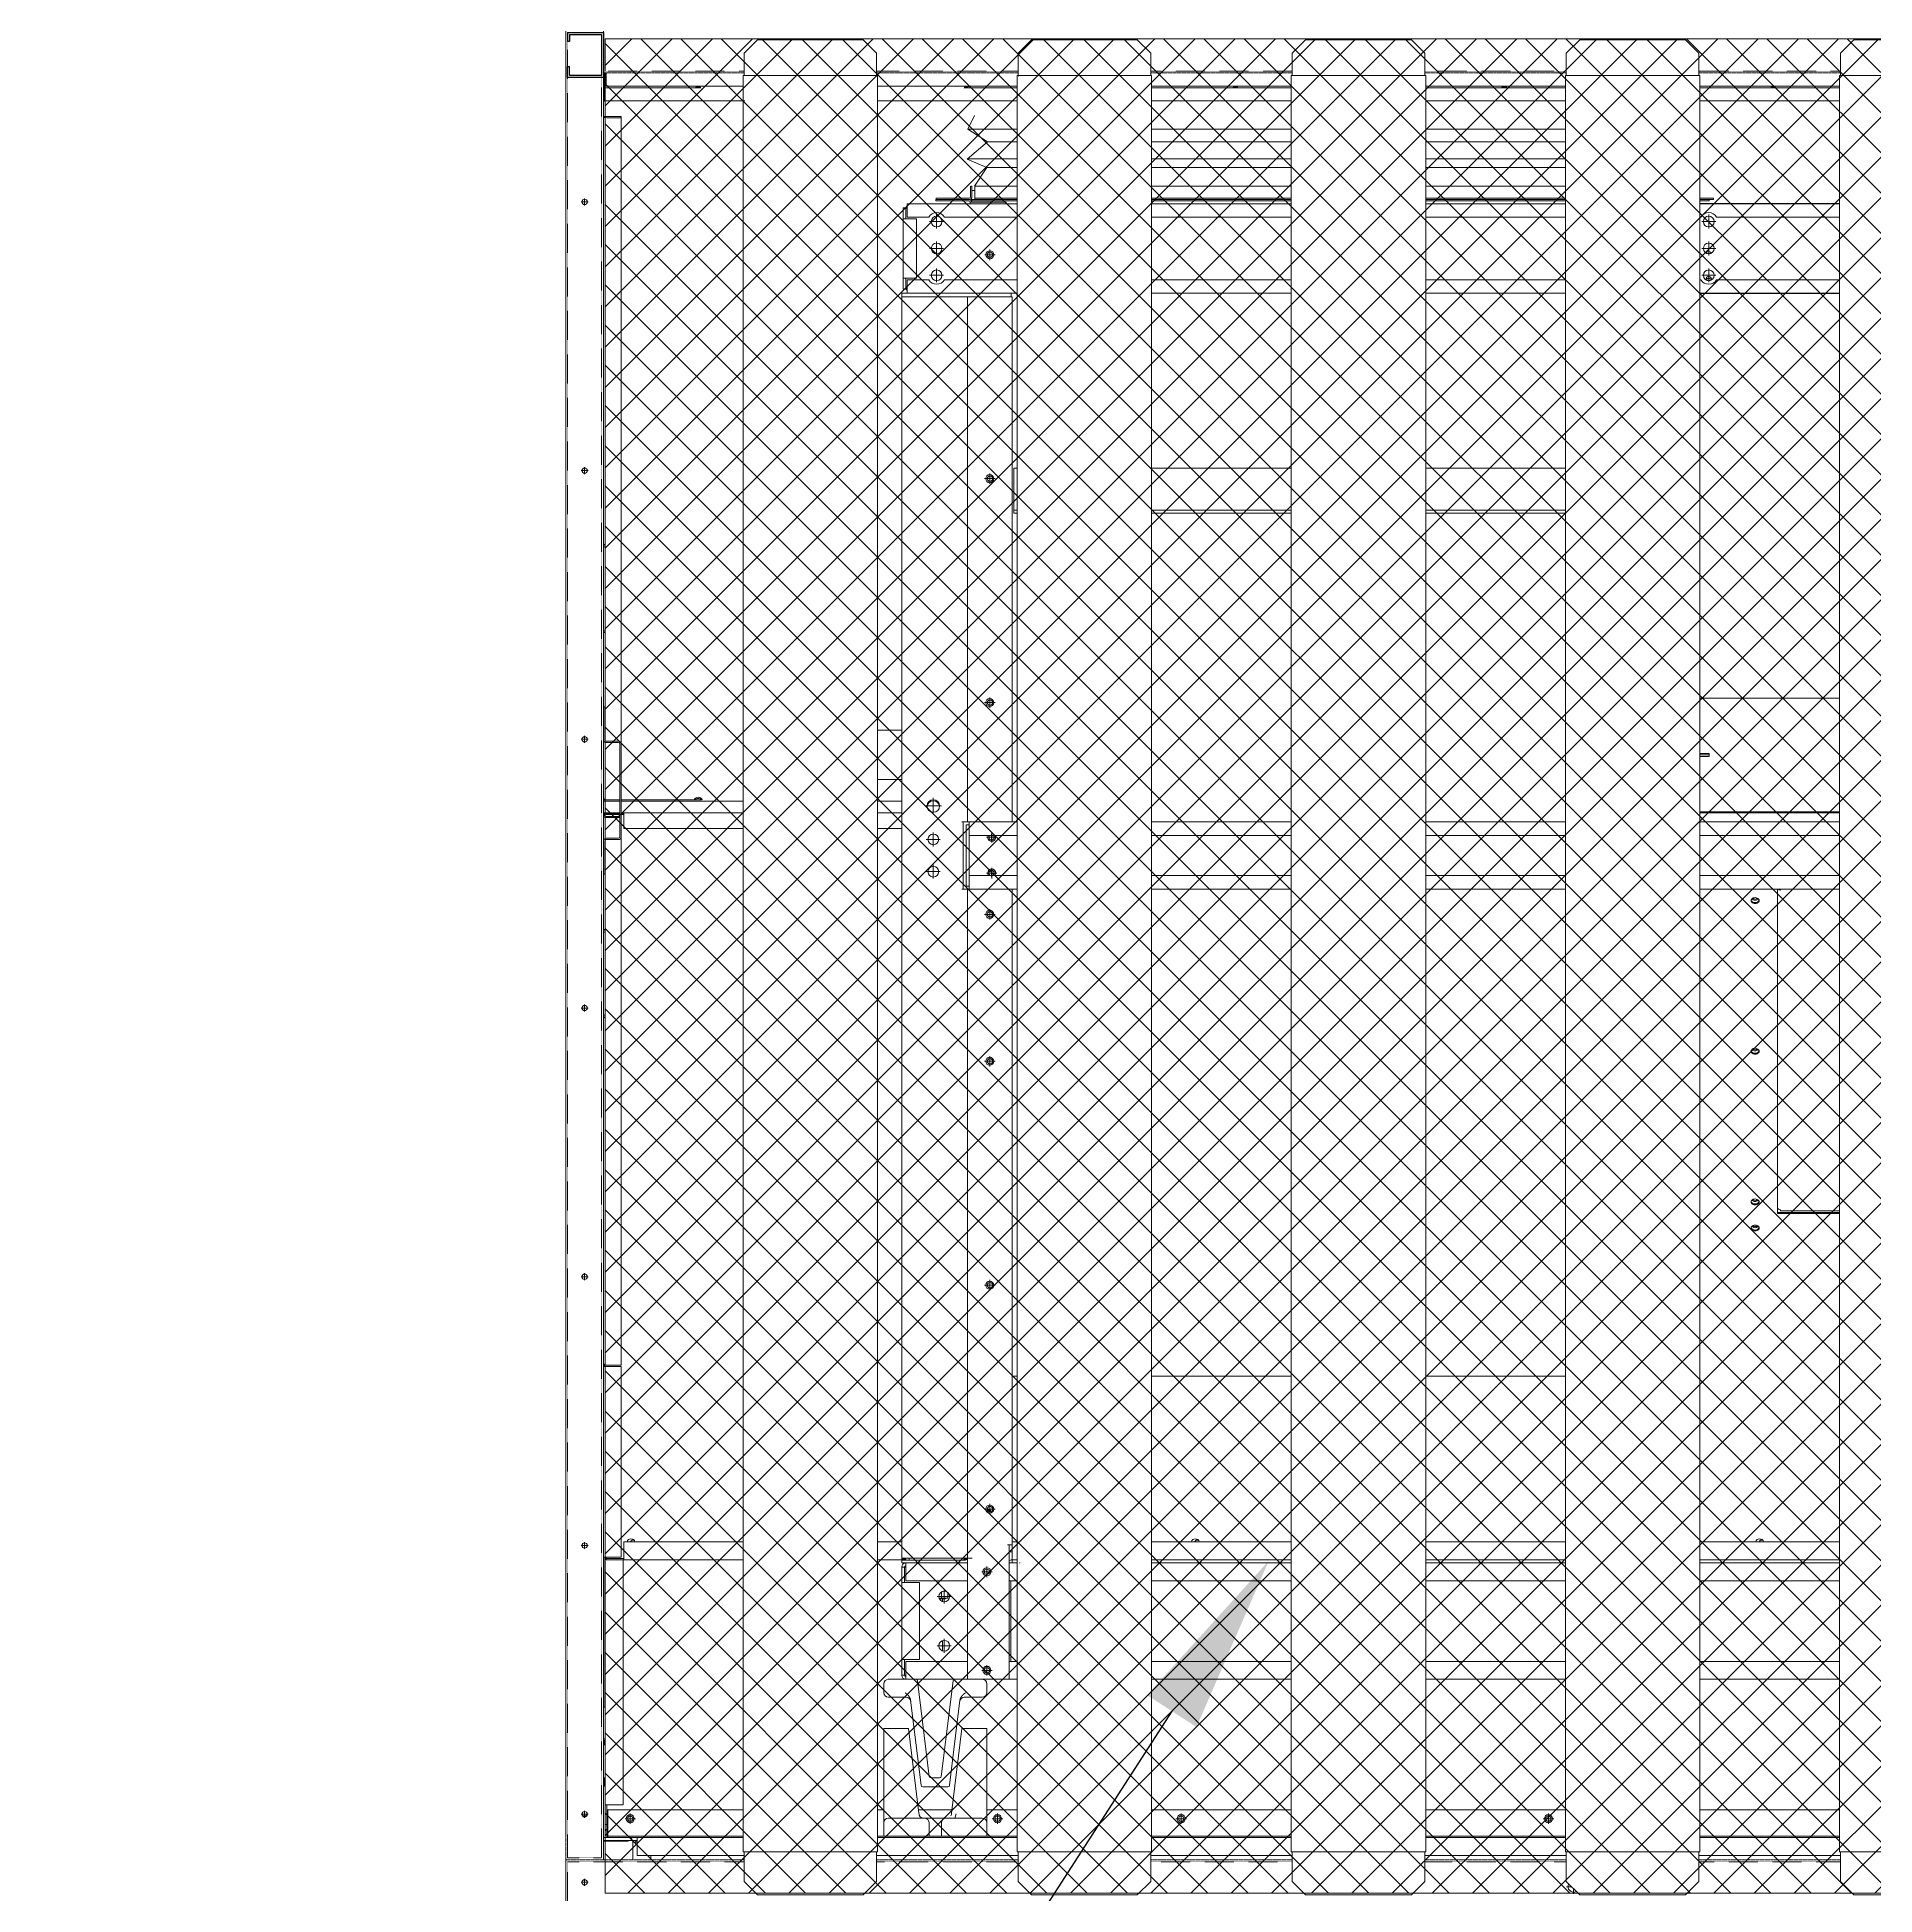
# Model space of a CAD drawing. Header units: millimetres. Extents: x -661502 to 32907, y -140885 to 22606.
# Drawn here: x 22132 to 24184, y 9480 to 11554 of the extents above; entities that cross this region are included whole.
import ezdxf
from ezdxf import colors
from ezdxf.entities.mleader import LeaderData, LeaderLine
from ezdxf.math import Vec2, Vec3

# ---------------------------------------------------------------- set-up
doc = ezdxf.new("R2010")
doc.units = ezdxf.units.MM
for name, pattern in [('CENTER', [2, 1.25, -0.25, 0.25, -0.25]), ('HIDDEN', [0.375, 0.25, -0.125]), ('HIDDENX2', [0.75, 0.5, -0.25])]:
    doc.linetypes.add(name, pattern=pattern)
for name, color, linetype in [('center', 1, 'CENTER'), ('HIDD', 2, 'HIDDENX2'), ('냉각탑_dim', 1, 'Continuous')]:
    doc.layers.add(name, color=color, linetype=linetype)
doc.styles.get("Standard").update_dxf_attribs({"font": 'arial.ttf'})

# ---------------------------------------------------------------- blocks, each defined once
blk = doc.blocks.new('3753456')
at = {"color": 0, "lineweight": 5}
for p, q in [((337590.2, 91235.5), (337597.8, 91251)), ((337612.3, 91221.4), (337590.2, 91235.5)), ((337589.4, 91202.2), (337612.3, 91221.4)), ((337611.6, 91192.6), (337589.4, 91202.2)), ((337597.8, 91172), (337611.6, 91192.6))]:
    blk.add_line(p, q, dxfattribs=at)
blk = doc.blocks.new('435')
for p, q in [((-131382, 21088.8), (-131342, 21088.8)), ((-131382, 21088.8), (-131382, 21078.8)), ((-131380, 21078.8), (-131382, 21078.8)), ((-131380, 21086.8), (-131344, 21086.8)), ((-131380, 21086.8), (-131380, 21078.8)), ((-131344, 21086.8), (-131344, 21040.8)), ((-131342, 21088.8), (-131342, 21038.8)), ((-131342, 21088.8), (-131342, 21038.8)), ((-131382, 21038.8), (-131382, 21050.8)), ((-131382, 21050.8), (-131380, 21050.8)), ((-131380, 21040.8), (-131380, 21050.8)), ((-131342, 21038.8), (-131382, 21038.8)), ((-131344, 21040.8), (-131380, 21040.8))]:
    blk.add_line(p, q)
blk = doc.blocks.new('2')
at = {"lineweight": 5}
h = blk.add_hatch(dxfattribs=at)
h.set_pattern_fill('ANSI37', scale=10)
h.set_pattern_definition([(45, (-1343657.36, -423604.113), (-22.4506403, 22.4506403), []), (135, (-1343657.36, -423604.113), (-22.4506403, -22.4506403), [])])
h.paths.add_polyline_path([(22766.1, 11551.8), (22766.1, 9481.8), (25978.1, 9481.8), (25978.1, 11551.8)])
at = {"color": 7, "lineweight": 20, "ltscale": 0.280701}
for p, q in [((22722.1, 9548.9), (22722.1, 12592.2)), ((22764.1, 9548.9), (22764.1, 12590.7)), ((22764.1, 9548.9), (22764.1, 11544.8)), ((22765.5, 11500.8), (22765.5, 11513.8)), ((22767, 11513.8), (22767, 11498.8)), ((22764.1, 11500.8), (22767, 11500.8)), ((22765.5, 11500.8), (22765.5, 11482.4)), ((22765.5, 11497), (22872.9, 11497)), ((22765.5, 11495.9), (22766.1, 11495.9)), ((22765.5, 11483.5), (22765.5, 11495.9)), ((22920.1, 11498.8), (22767, 11498.8)), ((23226.1, 11498.8), (23070.1, 11498.8)), ((23166.9, 11497), (23226.1, 11497)), ((23532.1, 11498.8), (23376.1, 11498.8)), ((23376.1, 11497), (23532.1, 11497)), ((23838.1, 11498.8), (23682.1, 11498.8)), ((23682.1, 11497), (23838.1, 11497)), ((24144.1, 11498.8), (23988.1, 11498.8)), ((23988.1, 11497), (24144.1, 11497)), ((22764.1, 11482.4), (22765.5, 11482.4)), ((22766.1, 11482.5), (22765.5, 11482.5)), ((22922.1, 11482.5), (22766.1, 11482.5)), ((23226.1, 11482.5), (23070.1, 11482.5)), ((23532.1, 11482.5), (23376.1, 11482.5)), ((23838.1, 11482.5), (23682.1, 11482.5)), ((24144.1, 11482.5), (23988.1, 11482.5)), ((22766.7, 11465.1), (22764.1, 11465.1)), ((22767.4, 11465.1), (22783.9, 11465.1)), ((22767.4, 11463.7), (22783.9, 11463.7)), ((22783.9, 11463.7), (22783.9, 11465.1)), ((22783.9, 11463.7), (22783.9, 10765.9)), ((23175.5, 11387.4), (23173.9, 11387.4)), ((23173.9, 11375.5), (23173.9, 11387.4)), ((23175.5, 11375.5), (23175.5, 11387.4)), ((23226.1, 11387.4), (23178.6, 11387.4)), ((23178.6, 11387.4), (23178.6, 11372.4)), ((23532.1, 11387.4), (23376.1, 11387.4)), ((23838.1, 11387.4), (23682.1, 11387.4)), ((22739.2, 11369.8), (22747, 11369.8)), ((22743.1, 11373.7), (22743.1, 11365.9)), ((23103.3, 11352.8), (23103.3, 11367.8)), ((23226.1, 11367.8), (23103.3, 11367.8)), ((23172.4, 11372.4), (23135.2, 11372.4)), ((23135.2, 11372.4), (23135.2, 11370.8)), ((23172.4, 11370.8), (23135.2, 11370.8)), ((23172.4, 11374), (23135.5, 11374)), ((23135.5, 11374), (23135.5, 11372.4)), ((23173.6, 11369.6), (23173.6, 11367.8)), ((23173.6, 11369.6), (23213.6, 11369.6)), ((23173.6, 11369.6), (23173.6, 11369.6)), ((23175.2, 11369.6), (23175.2, 11372.4)), ((23175.2, 11372.4), (23226.1, 11372.4)), ((23175.2, 11370.8), (23226.1, 11370.8)), ((23178.6, 11382.5), (23175.5, 11382.5)), ((23176.4, 11372.5), (23215.6, 11372.5)), ((23176.4, 11372.4), (23176.4, 11372.5)), ((23226.1, 11374), (23178.6, 11374)), ((23226.1, 11372.4), (23178.6, 11372.4)), ((23213.6, 11369.6), (23213.6, 11367.8)), ((23215.6, 11372.4), (23215.6, 11372.5)), ((23532.1, 11374), (23376.1, 11374)), ((23376.1, 11372.4), (23532.1, 11372.4)), ((23532.1, 11372.4), (23376.1, 11372.4)), ((23376.1, 11370.8), (23532.1, 11370.8)), ((23532.1, 11367.8), (23376.1, 11367.8)), ((23838.1, 11374), (23682.1, 11374)), ((23682.1, 11372.4), (23838.1, 11372.4)), ((23838.1, 11372.4), (23682.1, 11372.4)), ((23682.1, 11370.8), (23838.1, 11370.8)), ((23838.1, 11367.8), (23682.1, 11367.8)), ((24003.5, 11374), (23988.1, 11374)), ((23988.1, 11372.4), (23998.6, 11372.4)), ((24003.5, 11372.4), (23988.1, 11372.4)), ((23988.1, 11370.8), (23998.6, 11370.8)), ((24144.1, 11368), (23988.1, 11368)), ((24144.1, 11367.8), (23988.1, 11367.8)), ((23998.6, 11370.8), (23998.6, 11372.4)), ((24003.5, 11374), (24003.5, 11372.4)), ((23098.6, 11350.8), (23098.6, 11363.1)), ((23101.8, 11363.1), (23098.6, 11363.1)), ((23098.6, 11350.8), (23098.6, 11284.8)), ((23103.8, 11350.8), (23098.6, 11350.8)), ((23101.8, 11363.1), (23101.8, 11350.8)), ((23103.3, 11362.6), (23101.8, 11362.6)), ((23103.3, 11352.8), (23127.5, 11352.8)), ((23103.8, 11350.8), (23113.6, 11350.8)), ((23113.6, 11284.8), (23113.6, 11350.8)), ((23128.3, 11347.8), (23143.9, 11347.8)), ((23136.1, 11355.6), (23136.1, 11340)), ((23144.8, 11352.8), (23226.1, 11352.8)), ((23376.1, 11352.8), (23532.1, 11352.8)), ((23682.1, 11352.8), (23838.1, 11352.8)), ((23988.1, 11352.8), (23989.5, 11352.8)), ((23990.3, 11347.8), (24005.9, 11347.8)), ((23998.1, 11355.6), (23998.1, 11340)), ((24006.8, 11352.8), (24144.1, 11352.8)), ((23136.1, 11325.6), (23136.1, 11310)), ((23998.1, 11325.6), (23998.1, 11310)), ((23128.3, 11317.8), (23143.9, 11317.8)), ((23189.8, 11310.8), (23201.5, 11310.8)), ((23195.6, 11316.6), (23195.6, 11304.9)), ((23990.3, 11317.8), (24005.9, 11317.8)), ((23113.6, 11284.8), (23098.6, 11284.8)), ((23098.6, 11272.5), (23098.6, 11284.8)), ((23101.8, 11284.8), (23101.8, 11272.5)), ((23103.3, 11282.8), (23103.3, 11267.8)), ((23127.5, 11282.8), (23103.3, 11282.8)), ((23128.3, 11287.8), (23143.9, 11287.8)), ((23136.1, 11295.6), (23136.1, 11280)), ((23226.1, 11282.8), (23144.8, 11282.8)), ((23532.1, 11282.8), (23376.1, 11282.8)), ((23838.1, 11282.8), (23682.1, 11282.8)), ((23989.5, 11282.8), (23988.1, 11282.8)), ((23990.3, 11287.8), (24005.9, 11287.8)), ((23998.1, 11295.6), (23998.1, 11280)), ((24144.1, 11282.8), (24006.8, 11282.8)), ((23097.4, 11267.8), (23219.2, 11267.8)), ((23097.4, 11267.8), (23097.4, 11263.8)), ((23175.6, 11263.8), (23097.4, 11263.8)), ((23097.4, 11263.8), (23097.4, 9855.6)), ((23097.4, 11263.8), (23219.2, 11263.8)), ((23101.8, 11272.5), (23098.6, 11272.5)), ((23103.3, 11273), (23101.8, 11273)), ((23103.3, 11267.8), (23226.1, 11267.8)), ((23170.4, 10677.6), (23170.4, 11263.8)), ((23220.4, 11263.8), (23215.2, 11263.8)), ((23219.2, 11267.8), (23219.2, 11263.8)), ((23220.4, 11263.8), (23220.4, 10677.6)), ((23376.1, 11267.8), (23532.1, 11267.8)), ((23682.1, 11267.8), (23838.1, 11267.8)), ((23988.1, 11267.8), (24144.1, 11267.8)), ((24144.1, 11267.5), (23988.1, 11267.5)), ((22739.2, 11069.8), (22747, 11069.8)), ((22743.1, 11073.7), (22743.1, 11065.9)), ((23189.6, 11060.8), (23201.3, 11060.8)), ((23195.4, 11066.6), (23195.4, 11054.9)), ((23195.6, 11064.7), (23195.6, 11056.9)), ((23226.1, 11072.4), (23222.4, 11072.4)), ((23222.4, 11022.4), (23222.4, 11072.4)), ((23532.1, 11072.4), (23376.1, 11072.4)), ((23838.1, 11072.4), (23682.1, 11072.4)), ((23222.4, 11025.6), (23226.1, 11025.6)), ((23222.4, 11022.4), (23226.1, 11022.4)), ((23376.1, 11025.6), (23532.1, 11025.6)), ((23376.1, 11022.4), (23532.1, 11022.4)), ((23682.1, 11025.6), (23838.1, 11025.6)), ((23682.1, 11022.4), (23838.1, 11022.4)), ((22764.1, 10984.7), (22766.1, 10984.7)), ((22766.1, 10984.7), (22766.1, 10891.7)), ((22764.1, 10891.7), (22766.1, 10891.7)), ((22765.7, 10806.2), (22764.1, 10806.2)), ((22765.7, 10769.3), (22765.7, 10806.2)), ((23189.6, 10810.8), (23201.3, 10810.8)), ((23195.4, 10816.6), (23195.4, 10804.9)), ((23195.6, 10814.7), (23195.6, 10806.9)), ((24144.1, 10815.9), (23988.1, 10815.9)), ((22739.2, 10769.8), (22747, 10769.8)), ((22743.1, 10773.7), (22743.1, 10765.9)), ((22781, 10767.8), (22767.2, 10767.8)), ((22781, 10766.2), (22767.2, 10766.2)), ((22782.5, 10764.7), (22782.5, 10660.9)), ((22784.1, 10764.7), (22784.1, 10660.9)), ((23097.4, 10779.9), (23070.1, 10779.9)), ((23998.6, 10754), (23988.1, 10754)), ((23998.6, 10752.4), (23988.1, 10752.4)), ((23988.1, 10752.4), (23998.6, 10752.4)), ((23988.1, 10750.8), (23998.6, 10750.8)), ((23998.6, 10750.8), (23998.6, 10754)), ((23097.4, 10724.9), (23070.1, 10724.9)), ((22764.1, 10702.2), (22782.5, 10702.2)), ((22765.9, 10702.2), (22765.9, 10702.6)), ((22782.5, 10702.3), (22767.4, 10702.3)), ((22784.1, 10702.2), (22873.6, 10702.2)), ((23097.4, 10717.6), (23097.4, 10602.6)), ((23132.4, 10704.5), (23132.4, 10686.3)), ((22764.1, 10700.9), (22782.5, 10700.9)), ((22782.5, 10687.7), (22764.1, 10687.7)), ((22765.5, 10684.6), (22765.5, 10687.7)), ((22767, 10685.7), (22767, 10687.7)), ((22767, 10686.9), (22782.5, 10686.9)), ((22782.5, 10685.7), (22767, 10685.7)), ((22782.5, 10683.6), (22767, 10683.6)), ((22782.5, 10682.5), (22767, 10682.5)), ((22784.1, 10700.9), (22920.1, 10700.9)), ((22920.1, 10687.7), (22784.1, 10687.7)), ((22784.1, 10686.9), (22787, 10686.9)), ((22787, 10685.7), (22784.1, 10685.7)), ((22787, 10686.9), (22787, 10682.5)), ((22787, 10670.2), (22787, 10682.5)), ((23070.1, 10700.9), (23097.4, 10700.9)), ((23097.4, 10687.7), (23070.1, 10687.7)), ((23123.3, 10695.4), (23141.5, 10695.4)), ((24144.1, 10688.9), (23988.1, 10688.9)), ((24144.1, 10687.7), (23988.1, 10687.7)), ((22920.1, 10670.2), (22787, 10670.2)), ((23097.4, 10670.2), (23070.1, 10670.2)), ((23132.4, 10665.9), (23132.4, 10650.3)), ((23172.3, 10677.6), (23164.4, 10677.6)), ((23165.9, 10677.6), (23165.9, 10602.6)), ((23169.1, 10674.4), (23169.1, 10605.8)), ((23169.1, 10674.4), (23172.3, 10674.4)), ((23172.3, 10677.6), (23226.1, 10677.6)), ((23172.3, 10662.6), (23172.3, 10677.6)), ((23172.3, 10674.4), (23172.3, 10605.8)), ((23226.1, 10662.6), (23172.3, 10662.6)), ((23191.8, 10660.5), (23203.5, 10660.5)), ((23197.4, 10664.4), (23197.4, 10656.6)), ((23197.6, 10666.3), (23197.6, 10654.6)), ((23376.1, 10677.6), (23532.1, 10677.6)), ((23532.1, 10662.6), (23376.1, 10662.6)), ((23682.1, 10677.6), (23838.1, 10677.6)), ((23838.1, 10662.6), (23682.1, 10662.6)), ((23988.1, 10677.6), (24144.1, 10677.6)), ((24144.1, 10662.6), (23988.1, 10662.6)), ((22765.7, 10656.3), (22765.7, 10619.4)), ((22781, 10659.4), (22767.2, 10659.4)), ((22767.2, 10657.8), (22781, 10657.8)), ((22783.9, 10659.7), (22783.9, 10071.3)), ((23124.6, 10658.1), (23140.2, 10658.1)), ((22765.7, 10619.4), (22764.1, 10619.4)), ((23124.6, 10622.1), (23140.2, 10622.1)), ((23132.4, 10629.9), (23132.4, 10614.3)), ((23191.8, 10620.5), (23203.5, 10620.5)), ((23197.4, 10624.4), (23197.4, 10616.6)), ((23197.6, 10626.3), (23197.6, 10614.6)), ((23172.3, 10602.6), (23164.4, 10602.6)), ((23172.3, 10605.8), (23169.1, 10605.8)), ((23170.4, 9855.6), (23170.4, 10602.6)), ((23172.3, 10617.6), (23226.1, 10617.6)), ((23172.3, 10617.6), (23172.3, 10607.8)), ((23172.3, 10602.6), (23172.3, 10607.8)), ((23226.1, 10602.6), (23172.3, 10602.6)), ((23220.4, 10602.6), (23220.4, 9870.4)), ((23376.1, 10617.6), (23532.1, 10617.6)), ((23532.1, 10602.6), (23376.1, 10602.6)), ((23682.1, 10617.6), (23838.1, 10617.6)), ((23838.1, 10602.6), (23682.1, 10602.6)), ((23988.1, 10617.6), (24144.1, 10617.6)), ((24144.1, 10602.6), (23988.1, 10602.6)), ((24074.9, 10602.6), (24074.9, 10240.6)), ((24078.4, 10602.6), (24078.4, 10601.5)), ((23195.4, 10580.2), (23195.4, 10568.5)), ((23195.6, 10578.3), (23195.6, 10570.5)), ((23189.6, 10574.4), (23201.3, 10574.4)), ((23191.7, 10574.4), (23199.5, 10574.4)), ((22764.1, 10554.7), (22766.1, 10554.7)), ((22766.1, 10554.7), (22766.1, 10461.7)), ((22743.1, 10473.7), (22743.1, 10465.9)), ((22739.2, 10469.8), (22747, 10469.8)), ((22764.1, 10461.7), (22766.1, 10461.7)), ((23195.4, 10416.2), (23195.4, 10404.5)), ((23195.6, 10414.3), (23195.6, 10406.5)), ((23189.6, 10410.4), (23201.3, 10410.4)), ((23191.7, 10410.4), (23199.5, 10410.4)), ((24074.9, 10241.7), (24144.1, 10241.7)), ((24074.9, 10240.6), (24144.1, 10240.6)), ((24078.4, 10243.5), (24078.4, 10244.6)), ((24144.1, 10243.5), (24078.4, 10243.5)), ((22739.2, 10169.8), (22747, 10169.8)), ((22743.1, 10173.7), (22743.1, 10165.9)), ((23195.4, 10166.2), (23195.4, 10154.5)), ((23195.6, 10164.3), (23195.6, 10156.5)), ((23189.6, 10160.4), (23201.3, 10160.4)), ((23191.7, 10160.4), (23199.5, 10160.4)), ((22722.1, 10067.6), (22722.1, 10067.6)), ((22722.1, 10061.3), (22722.1, 10061.3)), ((22764.2, 10072.5), (22764.1, 10072.5)), ((22765.5, 10070.7), (22764.1, 10070.7)), ((22765.5, 10071.6), (22765.5, 10069.5)), ((22783.9, 10071.3), (22767, 10071.3)), ((22783.9, 10069.5), (22767, 10069.5)), ((22783.9, 10069.5), (22783.9, 9856.9)), ((23220.4, 10058.9), (23226.1, 10058.9)), ((23376.1, 10058.9), (23532.1, 10058.9)), ((23682.1, 10058.9), (23838.1, 10058.9)), ((23195.4, 9916.2), (23195.4, 9904.5)), ((23195.6, 9914.3), (23195.6, 9906.5)), ((23189.6, 9910.4), (23201.3, 9910.4)), ((23191.7, 9910.4), (23199.5, 9910.4)), ((22743.1, 9873.7), (22743.1, 9865.9)), ((22787, 9873.8), (22920.1, 9873.8)), ((22787, 9873.8), (22787, 9856.9)), ((23070.1, 9873.8), (23097.4, 9873.8)), ((23220.4, 9873.8), (23226.1, 9873.8)), ((23376.1, 9873.8), (23532.1, 9873.8)), ((23682.1, 9873.8), (23838.1, 9873.8)), ((23988.1, 9873.8), (24144.1, 9873.8)), ((22739.2, 9869.8), (22747, 9869.8)), ((22765.5, 9856.9), (22765.5, 9856.9)), ((22765.7, 9856.9), (22765.7, 9689.4)), ((22766.1, 9854.8), (22766.1, 9856.9)), ((22766.1, 9854.8), (22766.1, 9580.2)), ((22767, 9854.8), (22766.1, 9854.8)), ((22783.9, 9856.9), (22767, 9856.9)), ((22783.9, 9856.9), (22767, 9856.9)), ((22767, 9853.8), (22767, 9856.9)), ((22767, 9855.4), (22787, 9855.4)), ((22787, 9853.8), (22767, 9853.8)), ((22767, 9853.8), (22920.1, 9853.8)), ((22786.1, 9853.8), (22786.1, 9580.2)), ((22787, 9853.8), (22787, 9856.9)), ((23070.1, 9853.8), (23097.4, 9853.8)), ((23097.4, 9855.6), (23168.4, 9855.6)), ((23097.4, 9855.6), (23097.4, 9854.4)), ((23097.4, 9854.4), (23101.5, 9854.4)), ((23097.4, 9854.4), (23097.4, 9853.6)), ((23097.4, 9853.6), (23097.4, 9850.4)), ((23097.4, 9853.6), (23168.4, 9853.6)), ((23105.3, 9855.6), (23105.3, 9853.6)), ((23166.8, 9854.4), (23170, 9854.4)), ((23170.4, 9855.6), (23168.4, 9855.6)), ((23170.4, 9855.6), (23175.6, 9855.6)), ((23170.4, 9720.4), (23170.4, 9855.6)), ((23217.2, 9870.4), (23215.2, 9870.4)), ((23220.4, 9870.4), (23217.2, 9870.4)), ((23217.2, 9870.4), (23217.2, 9720.4)), ((23217.2, 9862.8), (23220.4, 9862.8)), ((23220, 9854.4), (23220.4, 9854.4)), ((23220.4, 9870.4), (23220.4, 9862.8)), ((23220.4, 9855.4), (23220.4, 9862.8)), ((23220.4, 9854.4), (23220.4, 9850.4)), ((23220.4, 9853.8), (23226.1, 9853.8)), ((23376.1, 9853.8), (23532.1, 9853.8)), ((23682.1, 9853.8), (23838.1, 9853.8)), ((23988.1, 9853.8), (24144.1, 9853.8)), ((23097.1, 9828.4), (23097.1, 9845.7)), ((23097.1, 9845.7), (23101.8, 9845.7)), ((23097.4, 9850.4), (23168.4, 9850.4)), ((23100.3, 9845.7), (23100.3, 9828.4)), ((23170.4, 9850.4), (23101.8, 9850.4)), ((23101.8, 9830.4), (23101.8, 9850.4)), ((23170.4, 9830.4), (23101.8, 9830.4)), ((23186.4, 9840.4), (23198.1, 9840.4)), ((23192.2, 9846.2), (23192.2, 9834.5)), ((23226.1, 9850.4), (23217.2, 9850.4)), ((23226.1, 9830.4), (23217.2, 9830.4)), ((23218.8, 9830.4), (23218.8, 9740.4)), ((23229.2, 9850.4), (23228.7, 9850.4)), ((23532.1, 9850.4), (23376.1, 9850.4)), ((23532.1, 9830.4), (23376.1, 9830.4)), ((23838.1, 9850.4), (23682.1, 9850.4)), ((23838.1, 9830.4), (23682.1, 9830.4)), ((24144.1, 9850.4), (23988.1, 9850.4)), ((24144.1, 9830.4), (23988.1, 9830.4)), ((23097.1, 9828.4), (23097.1, 9742.4)), ((23101.8, 9828.4), (23097.1, 9828.4)), ((23101.8, 9828.4), (23117.1, 9828.4)), ((23117.1, 9828.4), (23117.1, 9742.4)), ((23136.8, 9812.9), (23152.4, 9812.9)), ((23148.5, 9811), (23138.9, 9811)), ((23139.3, 9810.2), (23145.9, 9810.2)), ((23141.6, 9811), (23141.6, 9818)), ((23142.6, 9809.6), (23142.6, 9807.2)), ((23144.6, 9820.7), (23144.6, 9805.1)), ((23145.9, 9810.2), (23145.9, 9811)), ((23148.5, 9811), (23148.5, 9817.5)), ((23136.8, 9757.9), (23152.4, 9757.9)), ((23142.6, 9763.6), (23142.6, 9752.2)), ((23144.6, 9765.7), (23144.6, 9750.1)), ((23097.1, 9725.1), (23097.1, 9742.4)), ((23117.1, 9742.4), (23097.1, 9742.4)), ((23100.3, 9742.4), (23100.3, 9725.1)), ((23101.8, 9740.4), (23170.4, 9740.4)), ((23101.8, 9740.4), (23101.8, 9720.4)), ((23186.4, 9730.4), (23198.1, 9730.4)), ((23192.2, 9736.2), (23192.2, 9724.5)), ((23217.2, 9740.4), (23226.1, 9740.4)), ((23376.1, 9740.4), (23532.1, 9740.4)), ((23682.1, 9740.4), (23838.1, 9740.4)), ((23988.1, 9740.4), (24144.1, 9740.4)), ((23077.1, 9715.4), (23077.1, 9705.4)), ((23082.1, 9720.4), (23087.1, 9720.4)), ((23087.1, 9720.4), (23101.8, 9720.4)), ((23101.8, 9725.1), (23097.1, 9725.1)), ((23101.8, 9720.4), (23170.4, 9720.4)), ((23127.9, 9612.1), (23114.8, 9718.6)), ((23154.4, 9718.6), (23141.3, 9612.1)), ((23170.4, 9720.4), (23217.2, 9720.4)), ((23192.1, 9715.4), (23192.1, 9705.4)), ((23217.2, 9720.4), (23226.1, 9720.4)), ((23376.1, 9720.4), (23532.1, 9720.4)), ((23682.1, 9720.4), (23838.1, 9720.4)), ((23988.1, 9720.4), (24144.1, 9720.4)), ((22764.1, 9689.4), (22765.7, 9689.4)), ((23082.1, 9700.4), (23087.1, 9700.4)), ((23087.1, 9700.4), (23102.2, 9700.4)), ((23118.7, 9602.1), (23107, 9697.3)), ((23150.6, 9602.1), (23162.2, 9697.3)), ((23182.1, 9700.4), (23167, 9700.4)), ((23182.1, 9700.4), (23187.1, 9700.4)), ((23077.1, 9545.4), (23077.1, 9665.4)), ((23077.1, 9665.4), (23082.1, 9665.4)), ((23082.1, 9665.4), (23099.8, 9665.4)), ((23104.8, 9665.4), (23099.8, 9665.4)), ((23116.4, 9571), (23104.8, 9665.4)), ((23152.8, 9571), (23164.4, 9665.4)), ((23164.4, 9665.4), (23169.4, 9665.4)), ((23192.1, 9665.4), (23169.4, 9665.4)), ((23192.1, 9665.4), (23192.1, 9570.4)), ((22766.1, 9653.8), (22764.1, 9653.8)), ((22764.1, 9647.3), (22764.4, 9646.8)), ((22764.4, 9652.5), (22764.4, 9646.8)), ((22765.1, 9648.3), (22764.4, 9646.8)), ((22765.1, 9648.3), (22765.1, 9652.4)), ((22765.1, 9648.3), (22765.9, 9646.8)), ((22765.9, 9652.4), (22765.9, 9646.8)), ((22766.1, 9647.3), (22765.9, 9646.8)), ((22764.1, 9610.3), (22764.4, 9610.8)), ((22764.4, 9600.8), (22764.4, 9610.8)), ((22765.1, 9609.3), (22764.4, 9610.8)), ((22765.1, 9602.3), (22764.4, 9600.8)), ((22765.1, 9609.3), (22765.9, 9610.8)), ((22765.1, 9609.3), (22765.1, 9602.3)), ((22765.1, 9602.3), (22765.9, 9600.8)), ((22765.9, 9600.8), (22765.9, 9610.8)), ((22766.1, 9610.3), (22765.9, 9610.8)), ((23129.9, 9610.4), (23139.3, 9610.4)), ((22764.1, 9601.3), (22764.4, 9600.8)), ((22766.1, 9601.3), (22765.9, 9600.8)), ((23120.7, 9600.4), (23148.6, 9600.4)), ((22722.1, 9548.9), (22722.1, 9565.8)), ((22739.2, 9569.8), (22747, 9569.8)), ((22743.1, 9573.7), (22743.1, 9565.9)), ((22766.1, 9550.4), (22766.1, 9580.2)), ((22786.1, 9580.2), (22766.1, 9580.2)), ((22768.1, 9580.2), (22768.1, 9554.8)), ((22769.1, 9574.8), (22768.1, 9574.8)), ((22769.1, 9574.8), (22920.1, 9574.8)), ((22769.1, 9574.8), (22769.1, 9543.8)), ((22788.3, 9564.8), (22800, 9564.8)), ((22794.1, 9570.6), (22794.1, 9558.9)), ((23070.1, 9574.8), (23077.1, 9574.8)), ((23082.1, 9565.4), (23087.1, 9565.4)), ((23087.1, 9565.4), (23122.6, 9565.4)), ((23116, 9574.8), (23153.3, 9574.8)), ((23116.4, 9571), (23116.6, 9569.8)), ((23122.6, 9565.4), (23146.6, 9565.4)), ((23182.1, 9565.4), (23146.6, 9565.4)), ((23147.7, 9565.4), (23147.6, 9565.4)), ((23150.9, 9566.6), (23150.9, 9566.6)), ((23152.8, 9571), (23152.7, 9569.8)), ((23157.8, 9570.4), (23156.5, 9565.4)), ((23182.1, 9565.4), (23187.1, 9565.4)), ((23192.1, 9574.8), (23226.1, 9574.8)), ((23192.1, 9560.4), (23192.1, 9570.4)), ((23198.3, 9564.8), (23210, 9564.8)), ((23204.1, 9570.6), (23204.1, 9558.9)), ((23376.1, 9574.8), (23532.1, 9574.8)), ((23403.3, 9564.8), (23415, 9564.8)), ((23409.1, 9570.6), (23409.1, 9558.9)), ((23682.1, 9574.8), (23838.1, 9574.8)), ((23813.3, 9564.8), (23825, 9564.8)), ((23819.1, 9570.6), (23819.1, 9558.9)), ((23988.1, 9574.8), (24144.1, 9574.8)), ((22764.1, 9548.8), (22764.1, 9543.8)), ((22764.1, 9543.8), (22791.9, 9543.8)), ((22764.1, 9540.6), (22764.1, 9539.7)), ((22791.9, 9540.6), (22764.1, 9540.6)), ((22766.1, 9558.2), (22768.1, 9558.2)), ((22766.1, 9543.8), (22766.1, 9550.4)), ((22766.1, 9539.7), (22766.1, 9540.6)), ((22768.1, 9554.8), (22769.1, 9554.8)), ((22768.1, 9543.8), (22768.1, 9553.8)), ((22769.1, 9553.8), (22768.1, 9553.8)), ((22768.1, 9539.7), (22768.1, 9540.6)), ((22920.1, 9545.4), (22769.1, 9545.4)), ((22920.1, 9543.8), (22769.1, 9543.8)), ((22791.9, 9539.7), (22791.9, 9540.6)), ((22796.5, 9540.6), (22791.9, 9540.6)), ((22796.2, 9541.5), (22794.8, 9540.6)), ((22797.1, 9538.6), (22797.1, 9540.6)), ((22797.1, 9540.6), (22800.3, 9540.6)), ((22800.3, 9540.6), (22800.3, 9538.6)), ((22801.8, 9540.6), (22800.3, 9540.6)), ((22801.8, 9523.8), (22801.8, 9543.8)), ((23226.1, 9545.4), (23070.1, 9545.4)), ((23070.1, 9543.8), (23226.1, 9543.8)), ((23127.6, 9545.4), (23127.6, 9560.4)), ((23141.6, 9545.4), (23141.6, 9560.4)), ((23192.1, 9545.4), (23192.1, 9560.4)), ((23532.1, 9545.4), (23376.1, 9545.4)), ((23376.1, 9543.8), (23532.1, 9543.8)), ((23838.1, 9545.4), (23682.1, 9545.4)), ((23682.1, 9543.8), (23838.1, 9543.8)), ((23988.1, 9545.4), (24144.1, 9545.4)), ((23988.1, 9543.8), (24144.1, 9543.8)), ((22722.1, 9520.6), (22722.1, 9417)), ((22764.1, 9539.7), (22791.9, 9539.7)), ((22801.8, 9538.6), (22797.1, 9538.6)), ((22797.1, 9538.6), (22797.1, 9518.8)), ((22921.1, 9523.8), (22801.8, 9523.8)), ((22817.1, 9523.8), (22817.1, 9518.8)), ((23227.1, 9523.8), (23069.1, 9523.8)), ((23533.1, 9523.8), (23375.1, 9523.8)), ((23839.1, 9523.8), (23681.1, 9523.8)), ((24145.1, 9523.8), (23987.1, 9523.8)), ((22739.2, 9493.8), (22747, 9493.8)), ((22743.1, 9497.7), (22743.1, 9489.9)), ((23839.3, 9488.8), (23845.1, 9488.8)), ((23847.1, 9486.8), (23847.1, 9481))]:
    blk.add_line(p, q, dxfattribs=at)
at = {"lineweight": 20}
for p, q in [((22764.1, 9518.8), (22764.1, 11553.8)), ((22766.1, 11551.8), (25978.1, 11551.8)), ((22766.1, 11515.8), (22766.1, 11551.8)), ((22921.1, 11535.8), (22936.1, 11550.8)), ((22921.1, 11510.8), (22921.1, 11535.8)), ((22936.1, 11550.8), (23054.1, 11550.8)), ((23069.1, 11535.8), (23054.1, 11550.8)), ((23069.1, 11510.8), (23069.1, 11535.8)), ((23227.1, 11535.8), (23242.1, 11550.8)), ((23227.1, 11510.8), (23227.1, 11535.8)), ((23242.1, 11550.8), (23360.1, 11550.8)), ((23375.1, 11535.8), (23360.1, 11550.8)), ((23375.1, 11510.8), (23375.1, 11535.8)), ((23533.1, 11535.8), (23548.1, 11550.8)), ((23533.1, 11510.8), (23533.1, 11535.8)), ((23548.1, 11550.8), (23666.1, 11550.8)), ((23681.1, 11535.8), (23666.1, 11550.8)), ((23681.1, 11510.8), (23681.1, 11535.8)), ((23839.1, 11535.8), (23854.1, 11550.8)), ((23839.1, 11510.8), (23839.1, 11535.8)), ((23854.1, 11550.8), (23972.1, 11550.8)), ((23987.1, 11535.8), (23972.1, 11550.8)), ((23987.1, 11510.8), (23987.1, 11535.8)), ((24145.1, 11535.8), (24160.1, 11550.8)), ((24145.1, 11510.8), (24145.1, 11535.8)), ((24160.1, 11550.8), (24278.1, 11550.8)), ((22766.1, 9481.8), (22766.1, 11513.8)), ((22920.1, 9527.8), (22920.1, 11510.8)), ((23070.1, 11510.8), (22920.1, 11510.8)), ((23070.1, 9527.8), (23070.1, 11510.8)), ((23226.1, 9527.8), (23226.1, 11510.8)), ((23376.1, 11510.8), (23226.1, 11510.8)), ((23376.1, 9527.8), (23376.1, 11510.8)), ((23532.1, 9527.8), (23532.1, 11510.8)), ((23682.1, 11510.8), (23532.1, 11510.8)), ((23682.1, 9527.8), (23682.1, 11510.8)), ((23838.1, 9527.8), (23838.1, 11510.8)), ((23988.1, 11510.8), (23838.1, 11510.8)), ((23988.1, 9527.8), (23988.1, 11510.8)), ((24144.1, 9527.8), (24144.1, 11510.8)), ((24294.1, 11510.8), (24144.1, 11510.8)), ((22920.1, 9527.8), (23070.1, 9527.8)), ((22921.1, 9527.8), (22921.1, 9494.8)), ((23069.1, 9527.8), (23069.1, 9494.8)), ((23226.1, 9527.8), (23376.1, 9527.8)), ((23227.1, 9527.8), (23227.1, 9494.8)), ((23375.1, 9527.8), (23375.1, 9494.8)), ((23532.1, 9527.8), (23682.1, 9527.8)), ((23533.1, 9527.8), (23533.1, 9494.8)), ((23681.1, 9527.8), (23681.1, 9494.8)), ((23838.1, 9527.8), (23988.1, 9527.8)), ((23839.1, 9527.8), (23839.1, 9494.8)), ((23987.1, 9527.8), (23987.1, 9494.8)), ((24144.1, 9527.8), (24294.1, 9527.8)), ((24145.1, 9527.8), (24145.1, 9494.8)), ((25978.1, 9481.8), (22766.1, 9481.8)), ((22921.1, 9494.8), (22936.1, 9479.8)), ((22936.1, 9479.8), (23054.1, 9479.8)), ((23069.1, 9494.8), (23054.1, 9479.8)), ((23227.1, 9494.8), (23242.1, 9479.8)), ((23242.1, 9479.8), (23360.1, 9479.8)), ((23375.1, 9494.8), (23360.1, 9479.8)), ((23533.1, 9494.8), (23548.1, 9479.8)), ((23548.1, 9479.8), (23666.1, 9479.8)), ((23681.1, 9494.8), (23666.1, 9479.8)), ((23839.1, 9494.8), (23854.1, 9479.8)), ((23854.1, 9479.8), (23972.1, 9479.8)), ((23987.1, 9494.8), (23972.1, 9479.8)), ((24145.1, 9494.8), (24160.1, 9479.8)), ((24160.1, 9479.8), (24278.1, 9479.8))]:
    blk.add_line(p, q, dxfattribs=at)
at = {"color": 5, "lineweight": 20}
blk.add_line((23227, 11510), (23227.8, 11510.8), dxfattribs=at)
at = {"color": 0, "lineweight": 20}
for p, q in [((23226.1, 11450.9), (23170.9, 11450.9)), ((23532.1, 11450.9), (23376.1, 11450.9)), ((23838.1, 11450.9), (23682.1, 11450.9)), ((23193.1, 11436.9), (23226.1, 11436.9)), ((23376.1, 11436.9), (23532.1, 11436.9)), ((23682.1, 11436.9), (23838.1, 11436.9)), ((23170.2, 11417.7), (23226.1, 11417.7)), ((23226.1, 11408.1), (23192.3, 11408.1)), ((23376.1, 11417.7), (23532.1, 11417.7)), ((23532.1, 11408.1), (23376.1, 11408.1)), ((23682.1, 11417.7), (23838.1, 11417.7)), ((23838.1, 11408.1), (23682.1, 11408.1))]:
    blk.add_line(p, q, dxfattribs=at)
at = {"color": 7, "lineweight": 20, "ltscale": 0.280701}
for centre, radius in [((22743.1, 11369.8), 3), ((23136.1, 11347.8), 6), ((23998.1, 11347.8), 6), ((23136.1, 11317.8), 6), ((23998.1, 11317.8), 6), ((23195.6, 11310.8), 4.5), ((23195.6, 11310.8), 3), ((23136.1, 11287.8), 6), ((23998.1, 11287.8), 6), ((22743.1, 11069.8), 3), ((23195.4, 11060.8), 4.5), ((23195.6, 11060.8), 3), ((23195.4, 10810.8), 4.5), ((23195.6, 10810.8), 3), ((22743.1, 10769.8), 3), ((23132.4, 10695.4), 7), ((23132.4, 10658.1), 6), ((23132.4, 10622.1), 6), ((23195.4, 10574.4), 4.5), ((23195.6, 10574.4), 3), ((22743.1, 10469.8), 3), ((23195.4, 10410.4), 4.5), ((23195.6, 10410.4), 3), ((22743.1, 10169.8), 3), ((23195.4, 10160.4), 4.5), ((23195.6, 10160.4), 3), ((23195.4, 9910.4), 4.5), ((23195.6, 9910.4), 3), ((22743.1, 9869.8), 3), ((23192.2, 9840.4), 4.5), ((23192.2, 9840.4), 3), ((23144.6, 9812.9), 6), ((23144.6, 9757.9), 6), ((23192.2, 9730.4), 4.5), ((23192.2, 9730.4), 3), ((22743.1, 9569.8), 3), ((22794.1, 9564.8), 4.5), ((22794.1, 9564.8), 3), ((23204.1, 9564.8), 4.5), ((23204.1, 9564.8), 3), ((23409.1, 9564.8), 4.5), ((23409.1, 9564.8), 3), ((23819.1, 9564.8), 4.5), ((23819.1, 9564.8), 3), ((22743.1, 9493.8), 3)]:
    blk.add_circle(centre, radius, dxfattribs=at)
at = {"color": 7, "lineweight": 20}
for centre in [(22743.1, 11369.8), (22743.1, 11069.8), (22743.1, 10769.8), (22743.1, 10469.8), (22743.1, 10169.8), (22743.1, 9869.8), (22743.1, 9569.8), (22743.1, 9493.8)]:
    blk.add_circle(centre, 3, dxfattribs=at)
at = {"color": 7, "lineweight": 20, "ltscale": 0.280701}
for centre, radius, start, end in [((23107.6, 11362.6), 5.2, 145.784, 180), ((23172.4, 11375.5), 1.5, 270, 0), ((23172.4, 11375.5), 3.1, 270, 0), ((23172.4, 11369.6), 2.8, 0, 90), ((23172.4, 11369.6), 1.2, 0, 90), ((23177.2, 11368.5), 3.97, 119.2775, 131.4376), ((23136.1, 11347.8), 10, 29.9997, 150.0003), ((23998.1, 11347.8), 10, 29.9997, 150.0003), ((23136.1, 11287.8), 10, 210.0003, 329.9997), ((23998.1, 11287.8), 10, 210.0003, 329.9997), ((23107.6, 11273), 5.2, 180, 214.216), ((23107.6, 11273), 5.2, 269.7865, 270), ((23168.4, 11273), 5.2, 270, 270.2146), ((22725.2, 11214.7), 3.1, 179.7879, 180), ((22762.6, 10984.7), 3.5, 0, 64.6227), ((22762.6, 10891.7), 3.5, 295.3773, 0), ((22767.2, 10769.3), 3.1, 180.6855, 270), ((22767.2, 10769.3), 1.5, 180, 270), ((22781, 10764.7), 3.1, 0, 90), ((22781, 10764.7), 1.5, 0, 90), ((23132.4, 10694.1), 7, 5.328, 174.672), ((22781, 10660.9), 1.5, 270, 0), ((22781, 10660.9), 3.1, 270, 0), ((23197.6, 10660.5), 4.5, 152.1815, 27.8185), ((23197.4, 10660.5), 3, 135.5708, 44.4292), ((23197.4, 10660.5), 4.5, 271.259, 27.8193), ((22767.2, 10656.3), 3.1, 90, 179.3145), ((22767.2, 10656.3), 1.5, 90, 180), ((23197.6, 10620.5), 4.5, 319.8764, 220.1235), ((23197.6, 10620.5), 4.5, 91.259, 151.3521), ((23197.4, 10620.5), 3, 284.8411, 255.1589), ((23197.4, 10620.5), 4.5, 319.8773, 88.7123), ((22762.6, 10554.7), 3.5, 0, 64.6227), ((22762.6, 10461.7), 3.5, 295.3773, 0), ((22725.2, 10260.9), 3.1, 180, 180.2121), ((22725.2, 10252.7), 3.1, 179.8097, 180), ((22725.5, 9890.4), 3.4, 179.8235, 180), ((22797.1, 9872.8), 3, 62.3709, 159.7606), ((23427.1, 9872.8), 3, 62.3709, 159.7606), ((24057.1, 9872.8), 3, 62.3709, 159.7606), ((23105.3, 9857.1), 4.7, 198.6045, 228.1211), ((23105.3, 9857.1), 1.5, 268.4632, 270), ((23162.9, 9857.1), 1.5, 270, 271.5187), ((23162.9, 9857.1), 4.7, 311.8787, 341.3953), ((23168.4, 9855.6), 2, 270, 0), ((23101.8, 9845.7), 4.7, 90, 180), ((23101.8, 9845.7), 1.5, 90, 180), ((23168.4, 9855.6), 5.2, 270, 292.6199), ((23143.2, 9809.6), 0.6, 90, 180), ((23082.1, 9715.4), 5, 90, 180), ((23101.8, 9725.1), 4.7, 180, 270), ((23101.8, 9725.1), 1.5, 180, 270), ((23112.9, 9718.4), 2, 7, 90), ((23156.4, 9718.4), 2, 90, 173), ((23187.1, 9715.4), 5, 0, 90), ((23187.4, 9725.1), 4.7, 270, 270.2913), ((23987.9, 9725.1), 4.7, 270, 270.2807), ((23082.1, 9705.4), 5, 180, 270), ((23102.2, 9695.4), 5, 7, 90), ((23167, 9695.4), 5, 90, 173), ((23187.1, 9705.4), 5, 270, 0), ((22769.3, 9650.6), 3.2, 179.2603, 180), ((22769.5, 9650.4), 3.4, 179.1621, 180), ((22771.3, 9648.6), 5.2, 179.2749, 180), ((23129.9, 9612.4), 2, 187, 270), ((23139.3, 9612.4), 2, 270, 353), ((23120.7, 9602.4), 2, 187, 270), ((23148.6, 9602.4), 2, 270, 353), ((22743.1, 9570.8), 3, 189.6002, 350.4148), ((23082.1, 9560.4), 5, 90, 180), ((23121.5, 9570.4), 5, 187.0004, 198.7562), ((23121.5, 9570.4), 4.97, 189.5501, 207.8016), ((23121.6, 9570.4), 5.08, 198.4501, 207.4918), ((23121.5, 9570.4), 5, 207.7495, 269.8075), ((23122.6, 9560.4), 5, 360, 90), ((23146.6, 9560.4), 5, 90, 180), ((23147.7, 9570.6), 5.19, 270.3847, 273.9534), ((23147.7, 9570.4), 4.97, 332.1921, 350.4624), ((23187.1, 9560.4), 5, 0, 90), ((22791.9, 9538.6), 5.2, 0, 90), ((23847.1, 9488.8), 6, 148.6261, 301.3739)]:
    blk.add_arc(centre, radius, start, end, dxfattribs=at)
at = {"color": 7, "lineweight": 20, "ltscale": 0.280701, "extrusion": (0, 0, -1)}
for centre, major_axis, ratio, start_param, end_param in [((22869.9, 11496.7), (-3, 0), 0.681998, 0.110754, 3.030838), ((22869.9, 11495.6), (-3, 0), 0.681998, 0.75112, 2.390473), ((22869.9, 11494.1), (-4.5, 0), 0.681998, 7.481921, 8.226042), ((23169.9, 11496.7), (-3, 0), 0.681998, 0.110754, 3.030838), ((23169.9, 11495.6), (-3, 0), 0.681998, 0.75112, 2.390473), ((23169.9, 11494.1), (-4.5, 0), 0.681998, 7.481921, 8.226042), ((23469.9, 11496.7), (-3, 0), 0.681998, 0.110754, 3.030838), ((23469.9, 11495.6), (-3, 0), 0.681998, 0.75112, 2.390473), ((23469.9, 11494.1), (-4.5, 0), 0.681998, 7.481921, 8.226042), ((23769.9, 11496.7), (-3, 0), 0.681998, 0.110754, 3.030838), ((23769.9, 11495.6), (-3, 0), 0.681998, 0.75112, 2.390473), ((23769.9, 11494.1), (-4.5, 0), 0.681998, 7.481921, 8.226042), ((24069.9, 11496.7), (-3, 0), 0.681998, 0.110754, 3.030838), ((24069.9, 11495.6), (-3, 0), 0.681998, 0.75112, 2.390473), ((24069.9, 11494.1), (-4.5, 0), 0.681998, 7.481921, 8.226042), ((22767.4, 11466.1), (-3.5, 0), 0.681998, 4.712389, 5.885735), ((22767.4, 11466.1), (-1.5, 0), 0.681998, 4.712389, 5.1553), ((23998.1, 11311.8), (-3, 0), 0.799325, 0.317912, 0.5), ((23998.1, 11315.6), (-4.5, 0), 0.799325, 4.062751, 5.362027), ((23998.1, 11313.7), (-3, 0), 0.799325, 5.681015, 5.870646), ((23998.1, 11311.8), (-3, 0), 0.799325, 0.5, 2.823881), ((23998.1, 11313.7), (-3, 0), 0.799325, 3.554132, 3.745782), ((23998.1, 11284.2), (-3, 0), 0.799325, 0.000029, 0.5), ((23998.1, 11284.2), (-3, 0), 0.799325, 4.804788, 6.283214), ((23998.1, 11288.1), (-4.5, 0), 0.799325, 4.062751, 5.362027), ((23998.1, 11286.1), (-3, 0), 0.799325, 3.554132, 5.870646), ((23998.1, 11284.2), (-3, 0), 0.799325, 0.5, 3.141622), ((23998.1, 11284.2), (-3, 0), 0.799325, 3.141622, 4.619963), ((22767.4, 10704.7), (-3.5, 0), 0.681998, 4.712389, 5.89934), ((22869.9, 10702), (-4.5, 0), 0.681998, 0.067303, 3.074289), ((22869.9, 10700.6), (-4.5, 0), 0.681998, 0.575031, 2.566562), ((22767, 10684.6), (-3.1, 0), 0.681998, 4.712389, 5.875374), ((22767, 10684.6), (-1.5, 0), 0.681998, 4.712389, 6.283185), ((24078.4, 10603.9), (-3.5, 0), 0.681998, 4.712389, 5.703278), ((24049.9, 10589.8), (4.5, 0), 0.731354, 3.141564, 4.212389), ((24049.9, 10590.9), (4.5, 0), 0.731354, 0.166549, 2.975043), ((24049.9, 10589.8), (4.5, 0), 0.731354, 6.283156, 9.424749), ((24049.9, 10592.3), (3, 0), 0.731354, 0.000984, 3.141564), ((24049.9, 10593.7), (3, 0), 0.731354, 0.536691, 2.604902), ((24049.9, 10589.8), (4.5, 0), 0.731354, 4.212389, 6.283156), ((24049.9, 10421.6), (4.5, 0), 0.731354, 3.141564, 4.212389), ((24049.9, 10422.7), (4.5, 0), 0.731354, 0.166549, 2.975043), ((24049.9, 10421.6), (4.5, 0), 0.731354, 6.283156, 9.424749), ((24049.9, 10424.1), (3, 0), 0.731354, 2.641593, 3.141564), ((24049.9, 10424.1), (3, 0), 0.731354, 0.000984, 2.641593), ((24049.9, 10425.5), (3, 0), 0.731354, 0.536691, 2.604902), ((24049.9, 10421.6), (4.5, 0), 0.731354, 4.212389, 6.283156), ((24049.9, 10253.4), (4.5, 0), 0.731354, 3.141564, 4.212389), ((24049.9, 10254.5), (4.5, 0), 0.731354, 0.166549, 2.975043), ((24049.9, 10253.4), (4.5, 0), 0.731354, 6.283156, 9.424749), ((24049.9, 10255.9), (3, 0), 0.731354, 2.641593, 3.141564), ((24049.9, 10255.9), (3, 0), 0.731354, 0.000984, 2.641593), ((24049.9, 10257.2), (3, 0), 0.731354, 0.536691, 2.604902), ((24049.9, 10253.4), (4.5, 0), 0.731354, 4.212389, 6.283156), ((24078.4, 10247), (-3.5, 0), 0.681998, 4.712389, 6.283185), ((24049.9, 10224.2), (4.5, 0), 0.731354, 3.141564, 4.212389), ((24049.9, 10225.3), (4.5, 0), 0.731354, 0.166549, 2.975043), ((24049.9, 10226.6), (3, 0), 0.731354, 1.070796, 3.141564), ((24049.9, 10228), (3, 0), 0.731354, 1.070796, 2.604902), ((24049.9, 10224.2), (4.5, 0), 0.731354, 4.212389, 6.283156), ((24049.9, 10228), (3, 0), 0.731354, 0.536691, 1.070796), ((24049.9, 10226.6), (3, 0), 0.731354, 0.000984, 1.070796), ((24049.9, 10224.2), (4.5, 0), 0.731354, 6.283156, 9.424749), ((22767, 10073.4), (-3.1, 0), 0.681998, 4.712389, 5.87507), ((22767, 10069.5), (-3.1, 0), 0.000436, 0.405984, 1.570796), ((23193.6, 9907.5), (3, 0), 0.866065, 4.381898, 6.273583), ((23193.6, 9906.7), (3, 0), 0.866065, 4.451688, 5.97838), ((23193.6, 9904.6), (4.5, 0), 0.866025, 4.649887, 5.39524), ((22794.9, 9872.8), (-4.5, 0), 1, 0.228118, 2.913474), ((23424.9, 9872.8), (-4.5, 0), 1, 0.228118, 2.913474), ((24054.9, 9872.8), (-4.5, 0), 1, 0.228118, 2.913474), ((22767, 9856.9), (-3.1, 0), 0.000436, 0.405984, 1.570796), ((22767, 9856.9), (3.1, 0), 0.000436, 1.570796, 2.73559), ((22767, 9856.9), (-1.5, 0), 0.000436, 0, 1.570796), ((22767, 9856.9), (1.5, 0), 0.000436, 1.570796, 3.141593), ((22869.9, 9853.8), (4.5, 0), 0.000436, 3.141622, 6.283214), ((22869.9, 9853.8), (4.5, 0), 0.000436, 2.070796, 3.141622), ((22869.9, 9853.8), (4.5, 0), 0.000436, 0.000029, 2.070796), ((23215.2, 9855.4), (-5.2, 0), 0.5, 3.141593, 4.317598), ((23469.9, 9853.8), (4.5, 0), 0.000436, 3.141622, 6.283214), ((23469.9, 9853.8), (4.5, 0), 0.000436, 2.070796, 3.141622), ((23469.9, 9853.8), (4.5, 0), 0.000436, 0.000029, 2.070796), ((23769.9, 9853.8), (4.5, 0), 0.000436, 3.141622, 6.283214), ((23769.9, 9853.8), (4.5, 0), 0.000436, 2.070796, 3.141622), ((23769.9, 9853.8), (4.5, 0), 0.000436, 0.000029, 2.070796), ((24069.9, 9853.8), (4.5, 0), 0.000436, 3.141622, 6.283214), ((24069.9, 9853.8), (4.5, 0), 0.000436, 2.070796, 3.141622), ((24069.9, 9853.8), (4.5, 0), 0.000436, 0.000029, 2.070796), ((22766.9, 9692.2), (-1.2, 0), 0.087156, 0, 0.84107), ((22766.9, 9652.6), (2.8, 0), 0.087156, 1.860548, 3.125958), ((22769.5, 9550.4), (3.4, 0), 0.999978, 3.141593, 4.287999), ((22769.5, 9545.4), (3.4, 0), 0.999978, 3.141593, 3.159016)]:
    blk.add_ellipse(centre, major_axis=major_axis, ratio=ratio, start_param=start_param, end_param=end_param, dxfattribs=at)
at = {"color": 7, "lineweight": 20, "ltscale": 0.280701}
for points, knots in [([(23107, 9697.3), (23107, 9697.7), (23106.9, 9698), (23106.8, 9698.4), (23106.6, 9699), (23106.3, 9699.7), (23106.1, 9700), (23105.8, 9700.7), (23105.3, 9701.3), (23105.1, 9701.6), (23104.6, 9702.2), (23104, 9702.8), (23103.7, 9703.1), (23103.1, 9703.7), (23102.4, 9704.2), (23102.1, 9704.5), (23101.6, 9704.9), (23101.2, 9705.2), (23101.1, 9705.3), (23101.1, 9705.3), (23101, 9705.4)], [0, 0, 0, 0, 0, 0, 2.255203, 2.255203, 2.255203, 4.814439, 4.814439, 4.814439, 7.821689, 7.821689, 7.821689, 11.45238, 11.45238, 11.45238, 15.709201, 15.709201, 15.709201, 16.735664, 16.735664, 16.735664, 16.735664, 16.735664, 16.735664]), ([(23162.2, 9697.3), (23162.3, 9697.7), (23162.4, 9698), (23162.4, 9698.4), (23162.7, 9699), (23162.9, 9699.7), (23163.1, 9700), (23163.5, 9700.7), (23163.9, 9701.3), (23164.1, 9701.6), (23164.7, 9702.2), (23165.2, 9702.8), (23165.5, 9703.1), (23166.2, 9703.7), (23166.8, 9704.2), (23167.2, 9704.5), (23167.6, 9704.9), (23168, 9705.2), (23168.1, 9705.3), (23168.2, 9705.3), (23168.3, 9705.4)], [0, 0, 0, 0, 0, 0, 2.255207, 2.255207, 2.255207, 4.814432, 4.814432, 4.814432, 7.821683, 7.821683, 7.821683, 11.452376, 11.452376, 11.452376, 15.709177, 15.709177, 15.709177, 16.735649, 16.735649, 16.735649, 16.735649, 16.735649, 16.735649])]:
    blk.add_open_spline(points, degree=5, knots=knots, dxfattribs=at)
blk.add_open_spline([(22796.5, 9540.6), (22796.7, 9540.2), (22796.9, 9539.8), (22797.1, 9539.4), (22797.1, 9539), (22797.1, 9538.6)], degree=5, dxfattribs=at)
at = {"layer": 'center', "lineweight": 20}
for p, q in [((22722.1, 12593.8), (22722.1, 9393.8)), ((22764.1, 11553.6), (22764.1, 9519)), ((22921.1, 11513.8), (22764.1, 11513.8)), ((23227.1, 11513.8), (23069.1, 11513.8)), ((23533.1, 11513.8), (23375.1, 11513.8)), ((23839.1, 11513.8), (23681.1, 11513.8)), ((24145.1, 11513.8), (23987.1, 11513.8)), ((22722.1, 9519), (22764.1, 9519)), ((22722.1, 9518.8), (22921.1, 9518.8)), ((23069.1, 9518.8), (23227.1, 9518.8)), ((23375.1, 9518.8), (23533.1, 9518.8)), ((23681.1, 9518.8), (23839.1, 9518.8)), ((23987.1, 9518.8), (24145.1, 9518.8))]:
    blk.add_line(p, q, dxfattribs=at)
at = {"layer": 'HIDD', "linetype": 'HIDDEN', "lineweight": 20}
for p, q in [((22766.1, 11551.8), (22766.1, 11515.8)), ((25978.1, 11551.8), (22766.1, 11551.8)), ((22724.1, 11551.6), (22724.1, 9521)), ((22762.1, 11546.3), (22762.1, 9521)), ((22921.1, 11515.8), (22766.1, 11515.8)), ((22794.1, 11515.8), (22794.1, 11513.8)), ((23227.1, 11515.8), (23069.1, 11515.8)), ((23533.1, 11515.8), (23375.1, 11515.8)), ((23839.1, 11515.8), (23681.1, 11515.8)), ((24145.1, 11515.8), (23987.1, 11515.8)), ((22724.1, 9521), (22762.1, 9521)), ((22724.1, 9516.8), (22724.1, 9393.8)), ((22724.1, 9516.8), (22921.1, 9516.8)), ((23069.1, 9516.8), (23227.1, 9516.8)), ((23375.1, 9516.8), (23533.1, 9516.8)), ((23681.1, 9516.8), (23839.1, 9516.8)), ((23987.1, 9516.8), (24145.1, 9516.8))]:
    blk.add_line(p, q, dxfattribs=at)
at = {"lineweight": 20}
blk.add_blockref('435', (154106.1, -9530), dxfattribs=at)
at = {"color": 0, "lineweight": 20}
blk.add_blockref('3753456', (-314419.3, -79784.6), dxfattribs=at)

msp = doc.modelspace()

# ---------------------------------------------------------------- block references
msp.add_blockref('2', (0, 0))

# ---------------------------------------------------------------- leaders
at = {"layer": '냉각탑_dim', "lineweight": -3}
ml = msp.add_multileader_mtext('Standard', dxfattribs=at)
ml.set_content('')
ml.set_leader_properties(color=256)
ml.build(insert=Vec2(0, 0))
ml.multileader.update_dxf_attribs({"text_right_attachment_type": 6, "dogleg_length": 5, "arrow_head_size": 199.5, "scale": 30})
ctx = ml.context
ctx.base_point, ctx.scale, ctx.char_height, ctx.arrow_head_size, ctx.landing_gap_size, ctx.plane_origin = Vec3(22131.9, 8030), 30, 7.18, 199.5, 3.59, Vec3(23636.8, 8355.7)
ctx.right_attachment, ctx.text_align_type = 6, 2
notes = []
notes.append((ctx, [(0, (1, 1, 0), (22331.4, 8030), (-1, 0), 199.5, [(0, [(23506.8, 9852.6)], 0, [])])]))
ctx.mtext, ml.multileader.dxf.content_type = None, 0
for ctx, leaders in notes:
    for number, flags, end, landing, length, lines in leaders:
        leader = LeaderData()
        leader.index, (leader.has_last_leader_line, leader.has_dogleg_vector, leader.attachment_direction) = number, flags
        leader.last_leader_point, leader.dogleg_vector, leader.dogleg_length = Vec3(end), Vec3(landing), length
        for number, points, colour, breaks in lines:
            line = LeaderLine()
            line.index, line.vertices, line.color, line.breaks = number, Vec3.list(points), colors.encode_raw_color(colour), breaks
            leader.lines.append(line)
        ctx.leaders.append(leader)

doc.saveas('drawing.dxf')
